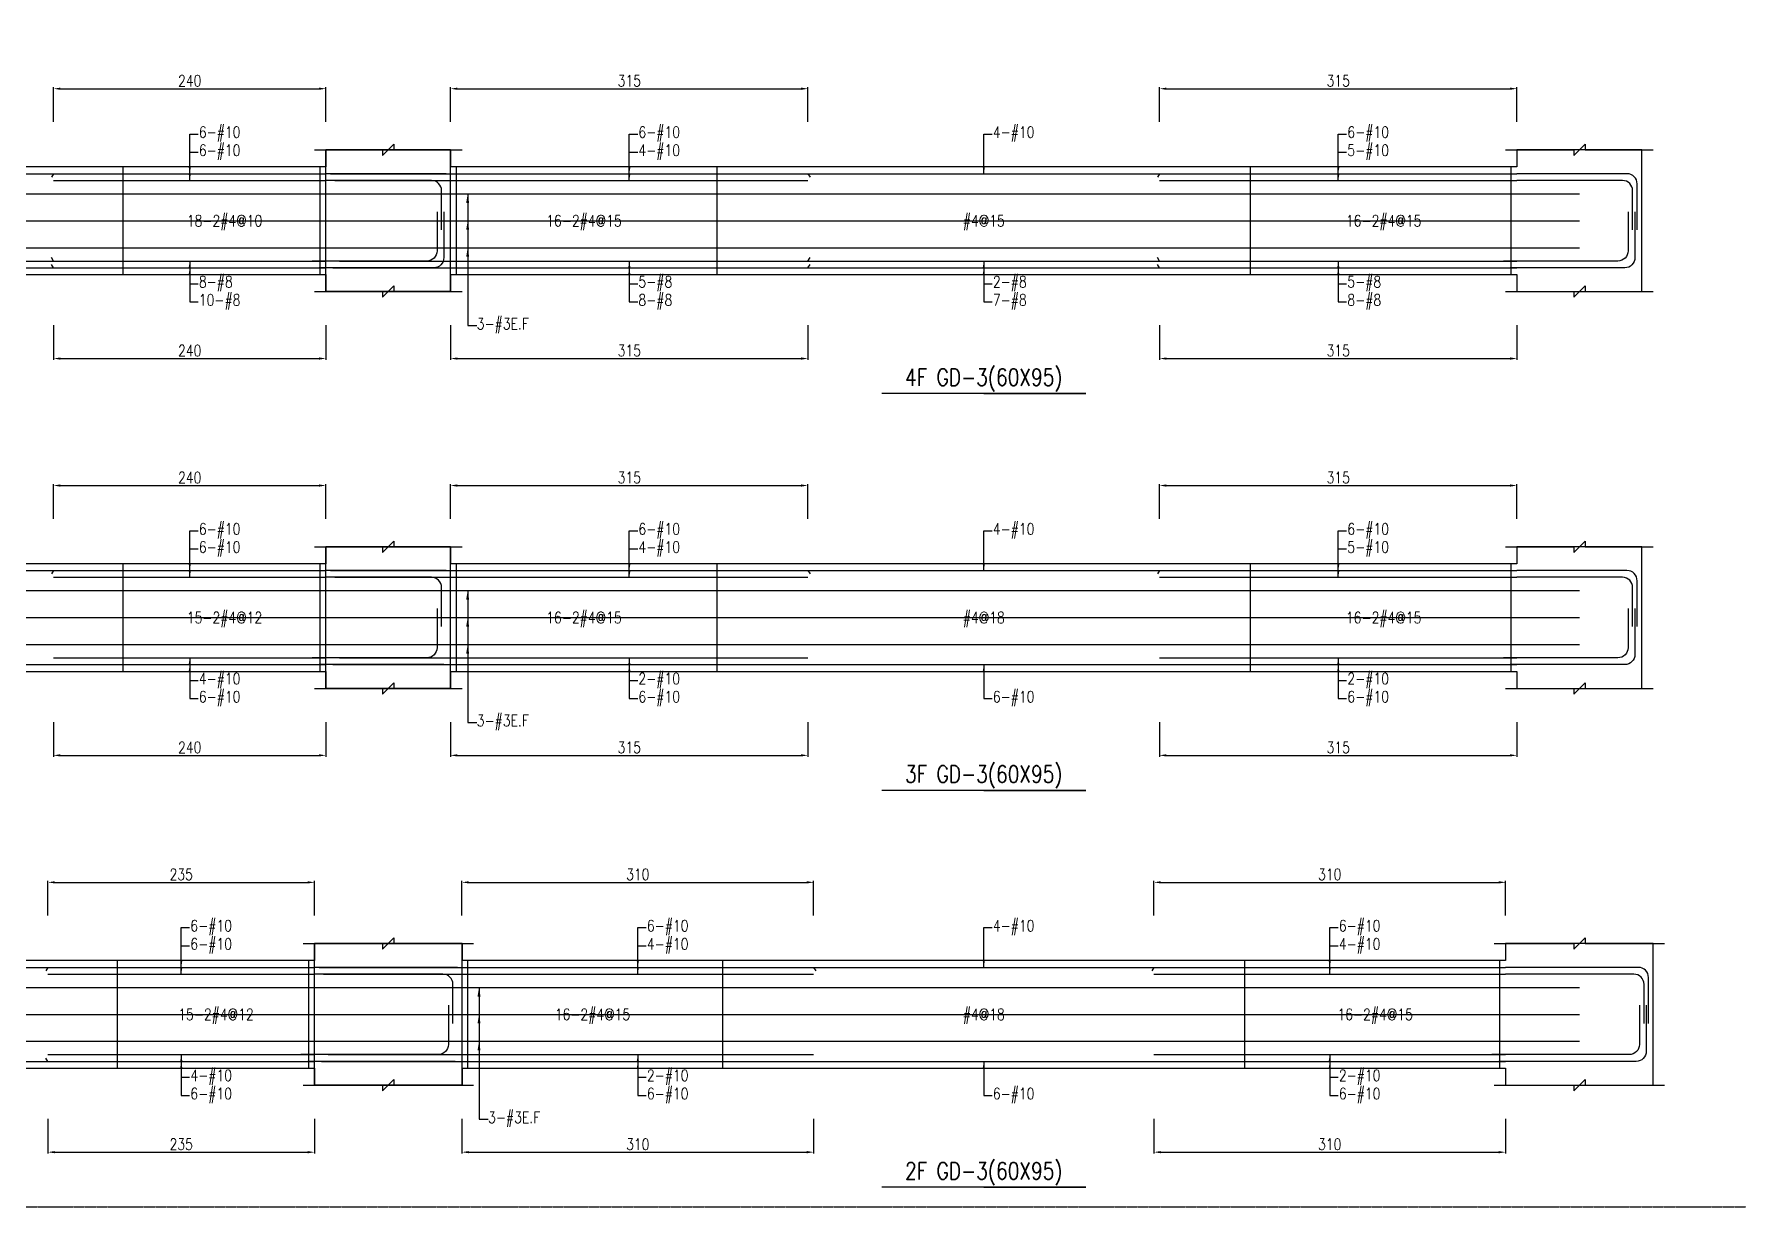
# Model space of a CAD drawing. Header units: millimetres. Extents: x 0 to 84580, y -12276 to 4373.
# Drawn here: x 43953 to 45455, y -6138 to -5104 of the extents above; entities that cross this region are included whole.
import ezdxf
from ezdxf.enums import TextEntityAlignment as Align

# ---------------------------------------------------------------- set-up
doc = ezdxf.new("R2010")
doc.units = ezdxf.units.MM
doc.header["$MEASUREMENT"] = 0
doc.linetypes.add('CENTER', pattern=[2, 1.25, -0.25, 0.25, -0.25])
for name, color, linetype in [('S-DIM', 2, 'Continuous'), ('S-GRID', 1, 'CENTER'), ('S-LEADER', 2, 'Continuous'), ('S-RC', 130, 'Continuous'), ('S-REINF', 6, 'Continuous'), ('S-TEXT', 2, 'Continuous')]:
    doc.layers.add(name, color=color, linetype=linetype)
doc.styles.add('CS4', font='romans.shx', dxfattribs={"width": 0.8, "bigfont": 'lsp.shx'})
doc.styles.get("Standard").update_dxf_attribs({"font": 'arial.ttf'})
doc.dimstyles.new('ISO-25', dxfattribs={"dimtxt": 2.5, "dimasz": 2.5, "dimexe": 1.25, "dimexo": 0.625, "dimtad": 1, "dimtxsty": 'Standard', "dimcen": 2.5, "dimadec": 0, "dimazin": 0, "dimtfac": 1, "dimtmove": 0, "dimatfit": 3, "dimfxl": 0, "dimarcsym": 0})

# ---------------------------------------------------------------- blocks, each defined once
blk = doc.blocks.new('*D1565')
at = {"layer": 'DEFPOINTS', "color": 0, "transparency": 16777216}
for p in [(44200.1, -5851.7), (43965.1, -5881.7), (44200.1, -5881.7)]:
    blk.add_point(p, dxfattribs=at)
at = {"layer": 'S-DIM', "color": 0, "lineweight": -2, "transparency": 16777216}
for p, q in [((43965.1, -5881), (43965.1, -5850.4)), ((43971.1, -5851.7), (44194.1, -5851.7)), ((44200.1, -5881), (44200.1, -5850.4))]:
    blk.add_line(p, q, dxfattribs=at)
at = {"layer": 'S-DIM', "color": 0, "transparency": 16777216}
for points in [[(43971.1, -5850.7), (43971.1, -5852.7), (43965.1, -5851.7)], [(44194.1, -5850.7), (44194.1, -5852.7), (44200.1, -5851.7)]]:
    blk.add_solid(points, dxfattribs=at)
at = {"layer": 'S-DIM', "color": 0, "transparency": 16777216, "insert": (44082.6, -5844.7), "char_height": 10, "attachment_point": 5, "style": 'CS4'}
blk.add_mtext('235', dxfattribs=at)
blk = doc.blocks.new('*D1582')
at = {"layer": 'DEFPOINTS', "color": 0, "transparency": 16777216}
for p in [(43965.1, -6059.7), (44200.1, -6059.7), (44200.1, -6089.7)]:
    blk.add_point(p, dxfattribs=at)
at = {"layer": 'S-DIM', "color": 0, "lineweight": -2, "transparency": 16777216}
for p, q in [((43965.1, -6060.3), (43965.1, -6090.9)), ((44200.1, -6060.3), (44200.1, -6090.9)), ((43971.1, -6089.7), (44194.1, -6089.7))]:
    blk.add_line(p, q, dxfattribs=at)
at = {"layer": 'S-DIM', "color": 0, "transparency": 16777216}
for points in [[(43971.1, -6088.7), (43971.1, -6090.7), (43965.1, -6089.7)], [(44194.1, -6088.7), (44194.1, -6090.7), (44200.1, -6089.7)]]:
    blk.add_solid(points, dxfattribs=at)
at = {"layer": 'S-DIM', "color": 0, "transparency": 16777216, "insert": (44082.6, -6082.7), "char_height": 10, "attachment_point": 5, "style": 'CS4'}
blk.add_mtext('235', dxfattribs=at)
blk = doc.blocks.new('*D1584')
at = {"layer": 'DEFPOINTS', "color": 0, "transparency": 16777216}
for p in [(44210.1, -5501.7), (43970.1, -5531.7), (44210.1, -5531.7)]:
    blk.add_point(p, dxfattribs=at)
at = {"layer": 'S-DIM', "color": 0, "lineweight": -2, "transparency": 16777216}
for p, q in [((43970.1, -5531), (43970.1, -5500.4)), ((43976.1, -5501.7), (44204.1, -5501.7)), ((44210.1, -5531), (44210.1, -5500.4))]:
    blk.add_line(p, q, dxfattribs=at)
at = {"layer": 'S-DIM', "color": 0, "transparency": 16777216}
for points in [[(43976.1, -5500.7), (43976.1, -5502.7), (43970.1, -5501.7)], [(44204.1, -5500.7), (44204.1, -5502.7), (44210.1, -5501.7)]]:
    blk.add_solid(points, dxfattribs=at)
at = {"layer": 'S-DIM', "color": 0, "transparency": 16777216, "insert": (44090.1, -5494.7), "char_height": 10, "attachment_point": 5, "style": 'CS4'}
blk.add_mtext('240', dxfattribs=at)
blk = doc.blocks.new('*D1586')
at = {"layer": 'DEFPOINTS', "color": 0, "transparency": 16777216}
for p in [(43970.1, -5709.7), (44210.1, -5709.7), (44210.1, -5739.7)]:
    blk.add_point(p, dxfattribs=at)
at = {"layer": 'S-DIM', "color": 0, "lineweight": -2, "transparency": 16777216}
for p, q in [((43970.1, -5710.3), (43970.1, -5740.9)), ((44210.1, -5710.3), (44210.1, -5740.9)), ((43976.1, -5739.7), (44204.1, -5739.7))]:
    blk.add_line(p, q, dxfattribs=at)
at = {"layer": 'S-DIM', "color": 0, "transparency": 16777216}
for points in [[(43976.1, -5738.7), (43976.1, -5740.7), (43970.1, -5739.7)], [(44204.1, -5738.7), (44204.1, -5740.7), (44210.1, -5739.7)]]:
    blk.add_solid(points, dxfattribs=at)
at = {"layer": 'S-DIM', "color": 0, "transparency": 16777216, "insert": (44090.1, -5732.7), "char_height": 10, "attachment_point": 5, "style": 'CS4'}
blk.add_mtext('240', dxfattribs=at)
blk = doc.blocks.new('*D1574')
at = {"layer": 'DEFPOINTS', "color": 0, "transparency": 16777216}
for p in [(44210.1, -5151.7), (43970.1, -5181.7), (44210.1, -5181.7)]:
    blk.add_point(p, dxfattribs=at)
at = {"layer": 'S-DIM', "color": 0, "lineweight": -2, "transparency": 16777216}
for p, q in [((43970.1, -5181), (43970.1, -5150.4)), ((43976.1, -5151.7), (44204.1, -5151.7)), ((44210.1, -5181), (44210.1, -5150.4))]:
    blk.add_line(p, q, dxfattribs=at)
at = {"layer": 'S-DIM', "color": 0, "transparency": 16777216}
for points in [[(43976.1, -5150.7), (43976.1, -5152.7), (43970.1, -5151.7)], [(44204.1, -5150.7), (44204.1, -5152.7), (44210.1, -5151.7)]]:
    blk.add_solid(points, dxfattribs=at)
at = {"layer": 'S-DIM', "color": 0, "transparency": 16777216, "insert": (44090.1, -5144.7), "char_height": 10, "attachment_point": 5, "style": 'CS4'}
blk.add_mtext('240', dxfattribs=at)
blk = doc.blocks.new('*D1576')
at = {"layer": 'DEFPOINTS', "color": 0, "transparency": 16777216}
for p in [(43970.1, -5359.7), (44210.1, -5359.7), (44210.1, -5389.7)]:
    blk.add_point(p, dxfattribs=at)
at = {"layer": 'S-DIM', "color": 0, "lineweight": -2, "transparency": 16777216}
for p, q in [((43970.1, -5360.3), (43970.1, -5390.9)), ((44210.1, -5360.3), (44210.1, -5390.9)), ((43976.1, -5389.7), (44204.1, -5389.7))]:
    blk.add_line(p, q, dxfattribs=at)
at = {"layer": 'S-DIM', "color": 0, "transparency": 16777216}
for points in [[(43976.1, -5388.7), (43976.1, -5390.7), (43970.1, -5389.7)], [(44204.1, -5388.7), (44204.1, -5390.7), (44210.1, -5389.7)]]:
    blk.add_solid(points, dxfattribs=at)
at = {"layer": 'S-DIM', "color": 0, "transparency": 16777216, "insert": (44090.1, -5382.7), "char_height": 10, "attachment_point": 5, "style": 'CS4'}
blk.add_mtext('240', dxfattribs=at)
blk = doc.blocks.new('*D1602')
at = {"layer": 'DEFPOINTS', "color": 0, "transparency": 16777216}
for p in [(44640.1, -5851.7), (44330.1, -5881.7), (44640.1, -5881.7)]:
    blk.add_point(p, dxfattribs=at)
at = {"layer": 'S-DIM', "color": 0, "lineweight": -2, "transparency": 16777216}
for p, q in [((44330.1, -5881), (44330.1, -5850.4)), ((44336.1, -5851.7), (44634.1, -5851.7)), ((44640.1, -5881), (44640.1, -5850.4))]:
    blk.add_line(p, q, dxfattribs=at)
at = {"layer": 'S-DIM', "color": 0, "transparency": 16777216}
for points in [[(44336.1, -5850.7), (44336.1, -5852.7), (44330.1, -5851.7)], [(44634.1, -5850.7), (44634.1, -5852.7), (44640.1, -5851.7)]]:
    blk.add_solid(points, dxfattribs=at)
at = {"layer": 'S-DIM', "color": 0, "transparency": 16777216, "insert": (44485.1, -5844.7), "char_height": 10, "attachment_point": 5, "style": 'CS4'}
blk.add_mtext('310', dxfattribs=at)
blk = doc.blocks.new('*D1603')
at = {"layer": 'DEFPOINTS', "color": 0, "transparency": 16777216}
for p in [(45250.1, -5851.7), (44940.1, -5881.7), (45250.1, -5881.7)]:
    blk.add_point(p, dxfattribs=at)
at = {"layer": 'S-DIM', "color": 0, "lineweight": -2, "transparency": 16777216}
for p, q in [((44940.1, -5881), (44940.1, -5850.4)), ((44946.1, -5851.7), (45244.1, -5851.7)), ((45250.1, -5881), (45250.1, -5850.4))]:
    blk.add_line(p, q, dxfattribs=at)
at = {"layer": 'S-DIM', "color": 0, "transparency": 16777216}
for points in [[(44946.1, -5850.7), (44946.1, -5852.7), (44940.1, -5851.7)], [(45244.1, -5850.7), (45244.1, -5852.7), (45250.1, -5851.7)]]:
    blk.add_solid(points, dxfattribs=at)
at = {"layer": 'S-DIM', "color": 0, "transparency": 16777216, "insert": (45095.1, -5844.7), "char_height": 10, "attachment_point": 5, "style": 'CS4'}
blk.add_mtext('310', dxfattribs=at)
blk = doc.blocks.new('*D1604')
at = {"layer": 'DEFPOINTS', "color": 0, "transparency": 16777216}
for p in [(44330.1, -6059.7), (44640.1, -6059.7), (44640.1, -6089.7)]:
    blk.add_point(p, dxfattribs=at)
at = {"layer": 'S-DIM', "color": 0, "lineweight": -2, "transparency": 16777216}
for p, q in [((44330.1, -6060.3), (44330.1, -6090.9)), ((44640.1, -6060.3), (44640.1, -6090.9)), ((44336.1, -6089.7), (44634.1, -6089.7))]:
    blk.add_line(p, q, dxfattribs=at)
at = {"layer": 'S-DIM', "color": 0, "transparency": 16777216}
for points in [[(44336.1, -6088.7), (44336.1, -6090.7), (44330.1, -6089.7)], [(44634.1, -6088.7), (44634.1, -6090.7), (44640.1, -6089.7)]]:
    blk.add_solid(points, dxfattribs=at)
at = {"layer": 'S-DIM', "color": 0, "transparency": 16777216, "insert": (44485.1, -6082.7), "char_height": 10, "attachment_point": 5, "style": 'CS4'}
blk.add_mtext('310', dxfattribs=at)
blk = doc.blocks.new('*D1605')
at = {"layer": 'DEFPOINTS', "color": 0, "transparency": 16777216}
for p in [(44940.1, -6059.7), (45250.1, -6059.7), (45250.1, -6089.7)]:
    blk.add_point(p, dxfattribs=at)
at = {"layer": 'S-DIM', "color": 0, "lineweight": -2, "transparency": 16777216}
for p, q in [((44940.1, -6060.3), (44940.1, -6090.9)), ((45250.1, -6060.3), (45250.1, -6090.9)), ((44946.1, -6089.7), (45244.1, -6089.7))]:
    blk.add_line(p, q, dxfattribs=at)
at = {"layer": 'S-DIM', "color": 0, "transparency": 16777216}
for points in [[(44946.1, -6088.7), (44946.1, -6090.7), (44940.1, -6089.7)], [(45244.1, -6088.7), (45244.1, -6090.7), (45250.1, -6089.7)]]:
    blk.add_solid(points, dxfattribs=at)
at = {"layer": 'S-DIM', "color": 0, "transparency": 16777216, "insert": (45095.1, -6082.7), "char_height": 10, "attachment_point": 5, "style": 'CS4'}
blk.add_mtext('310', dxfattribs=at)
blk = doc.blocks.new('*D1606')
at = {"layer": 'DEFPOINTS', "color": 0, "transparency": 16777216}
for p in [(44635.1, -5501.7), (44320.1, -5531.7), (44635.1, -5531.7)]:
    blk.add_point(p, dxfattribs=at)
at = {"layer": 'S-DIM', "color": 0, "lineweight": -2, "transparency": 16777216}
for p, q in [((44320.1, -5531), (44320.1, -5500.4)), ((44326.1, -5501.7), (44629.1, -5501.7)), ((44635.1, -5531), (44635.1, -5500.4))]:
    blk.add_line(p, q, dxfattribs=at)
at = {"layer": 'S-DIM', "color": 0, "transparency": 16777216}
for points in [[(44326.1, -5500.7), (44326.1, -5502.7), (44320.1, -5501.7)], [(44629.1, -5500.7), (44629.1, -5502.7), (44635.1, -5501.7)]]:
    blk.add_solid(points, dxfattribs=at)
at = {"layer": 'S-DIM', "color": 0, "transparency": 16777216, "insert": (44477.6, -5494.7), "char_height": 10, "attachment_point": 5, "style": 'CS4'}
blk.add_mtext('315', dxfattribs=at)
blk = doc.blocks.new('*D1587')
at = {"layer": 'DEFPOINTS', "color": 0, "transparency": 16777216}
for p in [(45260.1, -5501.7), (44945.1, -5531.7), (45260.1, -5531.7)]:
    blk.add_point(p, dxfattribs=at)
at = {"layer": 'S-DIM', "color": 0, "lineweight": -2, "transparency": 16777216}
for p, q in [((44945.1, -5531), (44945.1, -5500.4)), ((44951.1, -5501.7), (45254.1, -5501.7)), ((45260.1, -5531), (45260.1, -5500.4))]:
    blk.add_line(p, q, dxfattribs=at)
at = {"layer": 'S-DIM', "color": 0, "transparency": 16777216}
for points in [[(44951.1, -5500.7), (44951.1, -5502.7), (44945.1, -5501.7)], [(45254.1, -5500.7), (45254.1, -5502.7), (45260.1, -5501.7)]]:
    blk.add_solid(points, dxfattribs=at)
at = {"layer": 'S-DIM', "color": 0, "transparency": 16777216, "insert": (45102.6, -5494.7), "char_height": 10, "attachment_point": 5, "style": 'CS4'}
blk.add_mtext('315', dxfattribs=at)
blk = doc.blocks.new('*D1588')
at = {"layer": 'DEFPOINTS', "color": 0, "transparency": 16777216}
for p in [(44320.1, -5709.7), (44635.1, -5709.7), (44635.1, -5739.7)]:
    blk.add_point(p, dxfattribs=at)
at = {"layer": 'S-DIM', "color": 0, "lineweight": -2, "transparency": 16777216}
for p, q in [((44320.1, -5710.3), (44320.1, -5740.9)), ((44635.1, -5710.3), (44635.1, -5740.9)), ((44326.1, -5739.7), (44629.1, -5739.7))]:
    blk.add_line(p, q, dxfattribs=at)
at = {"layer": 'S-DIM', "color": 0, "transparency": 16777216}
for points in [[(44326.1, -5738.7), (44326.1, -5740.7), (44320.1, -5739.7)], [(44629.1, -5738.7), (44629.1, -5740.7), (44635.1, -5739.7)]]:
    blk.add_solid(points, dxfattribs=at)
at = {"layer": 'S-DIM', "color": 0, "transparency": 16777216, "insert": (44477.6, -5732.7), "char_height": 10, "attachment_point": 5, "style": 'CS4'}
blk.add_mtext('315', dxfattribs=at)
blk = doc.blocks.new('*D1589')
at = {"layer": 'DEFPOINTS', "color": 0, "transparency": 16777216}
for p in [(44945.1, -5709.7), (45260.1, -5709.7), (45260.1, -5739.7)]:
    blk.add_point(p, dxfattribs=at)
at = {"layer": 'S-DIM', "color": 0, "lineweight": -2, "transparency": 16777216}
for p, q in [((44945.1, -5710.3), (44945.1, -5740.9)), ((45260.1, -5710.3), (45260.1, -5740.9)), ((44951.1, -5739.7), (45254.1, -5739.7))]:
    blk.add_line(p, q, dxfattribs=at)
at = {"layer": 'S-DIM', "color": 0, "transparency": 16777216}
for points in [[(44951.1, -5738.7), (44951.1, -5740.7), (44945.1, -5739.7)], [(45254.1, -5738.7), (45254.1, -5740.7), (45260.1, -5739.7)]]:
    blk.add_solid(points, dxfattribs=at)
at = {"layer": 'S-DIM', "color": 0, "transparency": 16777216, "insert": (45102.6, -5732.7), "char_height": 10, "attachment_point": 5, "style": 'CS4'}
blk.add_mtext('315', dxfattribs=at)
blk = doc.blocks.new('*D1590')
at = {"layer": 'DEFPOINTS', "color": 0, "transparency": 16777216}
for p in [(44635.1, -5151.7), (44320.1, -5181.7), (44635.1, -5181.7)]:
    blk.add_point(p, dxfattribs=at)
at = {"layer": 'S-DIM', "color": 0, "lineweight": -2, "transparency": 16777216}
for p, q in [((44320.1, -5181), (44320.1, -5150.4)), ((44326.1, -5151.7), (44629.1, -5151.7)), ((44635.1, -5181), (44635.1, -5150.4))]:
    blk.add_line(p, q, dxfattribs=at)
at = {"layer": 'S-DIM', "color": 0, "transparency": 16777216}
for points in [[(44326.1, -5150.7), (44326.1, -5152.7), (44320.1, -5151.7)], [(44629.1, -5150.7), (44629.1, -5152.7), (44635.1, -5151.7)]]:
    blk.add_solid(points, dxfattribs=at)
at = {"layer": 'S-DIM', "color": 0, "transparency": 16777216, "insert": (44477.6, -5144.7), "char_height": 10, "attachment_point": 5, "style": 'CS4'}
blk.add_mtext('315', dxfattribs=at)
blk = doc.blocks.new('*D1591')
at = {"layer": 'DEFPOINTS', "color": 0, "transparency": 16777216}
for p in [(45260.1, -5151.7), (44945.1, -5181.7), (45260.1, -5181.7)]:
    blk.add_point(p, dxfattribs=at)
at = {"layer": 'S-DIM', "color": 0, "lineweight": -2, "transparency": 16777216}
for p, q in [((44945.1, -5181), (44945.1, -5150.4)), ((44951.1, -5151.7), (45254.1, -5151.7)), ((45260.1, -5181), (45260.1, -5150.4))]:
    blk.add_line(p, q, dxfattribs=at)
at = {"layer": 'S-DIM', "color": 0, "transparency": 16777216}
for points in [[(44951.1, -5150.7), (44951.1, -5152.7), (44945.1, -5151.7)], [(45254.1, -5150.7), (45254.1, -5152.7), (45260.1, -5151.7)]]:
    blk.add_solid(points, dxfattribs=at)
at = {"layer": 'S-DIM', "color": 0, "transparency": 16777216, "insert": (45102.6, -5144.7), "char_height": 10, "attachment_point": 5, "style": 'CS4'}
blk.add_mtext('315', dxfattribs=at)
blk = doc.blocks.new('*D1592')
at = {"layer": 'DEFPOINTS', "color": 0, "transparency": 16777216}
for p in [(44320.1, -5359.7), (44635.1, -5359.7), (44635.1, -5389.7)]:
    blk.add_point(p, dxfattribs=at)
at = {"layer": 'S-DIM', "color": 0, "lineweight": -2, "transparency": 16777216}
for p, q in [((44320.1, -5360.3), (44320.1, -5390.9)), ((44635.1, -5360.3), (44635.1, -5390.9)), ((44326.1, -5389.7), (44629.1, -5389.7))]:
    blk.add_line(p, q, dxfattribs=at)
at = {"layer": 'S-DIM', "color": 0, "transparency": 16777216}
for points in [[(44326.1, -5388.7), (44326.1, -5390.7), (44320.1, -5389.7)], [(44629.1, -5388.7), (44629.1, -5390.7), (44635.1, -5389.7)]]:
    blk.add_solid(points, dxfattribs=at)
at = {"layer": 'S-DIM', "color": 0, "transparency": 16777216, "insert": (44477.6, -5382.7), "char_height": 10, "attachment_point": 5, "style": 'CS4'}
blk.add_mtext('315', dxfattribs=at)
blk = doc.blocks.new('*D1593')
at = {"layer": 'DEFPOINTS', "color": 0, "transparency": 16777216}
for p in [(44945.1, -5359.7), (45260.1, -5359.7), (45260.1, -5389.7)]:
    blk.add_point(p, dxfattribs=at)
at = {"layer": 'S-DIM', "color": 0, "lineweight": -2, "transparency": 16777216}
for p, q in [((44945.1, -5360.3), (44945.1, -5390.9)), ((45260.1, -5360.3), (45260.1, -5390.9)), ((44951.1, -5389.7), (45254.1, -5389.7))]:
    blk.add_line(p, q, dxfattribs=at)
at = {"layer": 'S-DIM', "color": 0, "transparency": 16777216}
for points in [[(44951.1, -5388.7), (44951.1, -5390.7), (44945.1, -5389.7)], [(45254.1, -5388.7), (45254.1, -5390.7), (45260.1, -5389.7)]]:
    blk.add_solid(points, dxfattribs=at)
at = {"layer": 'S-DIM', "color": 0, "transparency": 16777216, "insert": (45102.6, -5382.7), "char_height": 10, "attachment_point": 5, "style": 'CS4'}
blk.add_mtext('315', dxfattribs=at)

msp = doc.modelspace()

# ---------------------------------------------------------------- linework, layer by layer
at = {"layer": 'S-GRID'}
msp.add_lwpolyline([(42290, -6138), (45519, -6138), (45519, -4069), (42290, -4069), (42290, -6138)], dxfattribs=at)
at = {"layer": 'S-RC'}
for points in [[(44200.134, -5205.671), (44260.134, -5205.683), (44260.133, -5210.683), (44270.135, -5200.685), (44270.134, -5205.685), (44330.134, -5205.697)], [(44200.134, -5205.671), (44260.134, -5205.683), (44260.133, -5210.683), (44270.135, -5200.685), (44270.134, -5205.685), (44330.134, -5205.697)], [(44210.134, -5315.671), (44210.134, -5330.671), (44320.134, -5330.671), (44320.134, -5205.671), (44210.134, -5205.671), (44210.134, -5220.671)], [(44320.134, -5315.671), (44320.134, -5330.671), (44210.134, -5330.671), (44210.134, -5205.671), (44320.134, -5205.671), (44320.134, -5220.671)], [(45250.134, -5205.671), (45310.134, -5205.683), (45310.133, -5210.683), (45320.135, -5200.685), (45320.134, -5205.685), (45380.134, -5205.697)], [(45260.134, -5315.671), (45260.134, -5330.671), (45370.134, -5330.671), (45370.134, -5205.671), (45260.134, -5205.671), (45260.134, -5220.671)], [(44210.134, -5220.671), (43495.134, -5220.671)], [(45260.134, -5220.671), (44320.134, -5220.671)], [(43495.134, -5315.671), (44210.134, -5315.671)], [(44320.134, -5315.671), (45260.134, -5315.671)], [(44200.134, -5330.671), (44260.134, -5330.683), (44260.133, -5335.683), (44270.135, -5325.685), (44270.134, -5330.685), (44330.134, -5330.697)], [(44200.134, -5330.671), (44260.134, -5330.683), (44260.133, -5335.683), (44270.135, -5325.685), (44270.134, -5330.685), (44330.134, -5330.697)], [(45250.134, -5330.671), (45310.134, -5330.683), (45310.133, -5335.683), (45320.135, -5325.685), (45320.134, -5330.685), (45380.134, -5330.697)], [(44790.134, -5420.671), (44880.134, -5420.671), (44700.134, -5420.671)], [(44200.134, -5555.671), (44260.134, -5555.683), (44260.133, -5560.683), (44270.135, -5550.685), (44270.134, -5555.685), (44330.134, -5555.697)], [(44200.134, -5555.671), (44260.134, -5555.683), (44260.133, -5560.683), (44270.135, -5550.685), (44270.134, -5555.685), (44330.134, -5555.697)], [(44210.134, -5665.671), (44210.134, -5680.671), (44320.134, -5680.671), (44320.134, -5555.671), (44210.134, -5555.671), (44210.134, -5570.671)], [(44320.134, -5665.671), (44320.134, -5680.671), (44210.134, -5680.671), (44210.134, -5555.671), (44320.134, -5555.671), (44320.134, -5570.671)], [(45250.134, -5555.671), (45310.134, -5555.683), (45310.133, -5560.683), (45320.135, -5550.685), (45320.134, -5555.685), (45380.134, -5555.697)], [(45260.134, -5665.671), (45260.134, -5680.671), (45370.134, -5680.671), (45370.134, -5555.671), (45260.134, -5555.671), (45260.134, -5570.671)], [(44210.134, -5570.671), (43495.134, -5570.671)], [(45260.134, -5570.671), (44320.134, -5570.671)], [(43495.134, -5665.671), (44210.134, -5665.671)], [(44200.134, -5680.671), (44260.134, -5680.683), (44260.133, -5685.683), (44270.135, -5675.685), (44270.134, -5680.685), (44330.134, -5680.697)], [(44200.134, -5680.671), (44260.134, -5680.683), (44260.133, -5685.683), (44270.135, -5675.685), (44270.134, -5680.685), (44330.134, -5680.697)], [(44320.134, -5665.671), (45260.134, -5665.671)], [(45250.134, -5680.671), (45310.134, -5680.683), (45310.133, -5685.683), (45320.135, -5675.685), (45320.134, -5680.685), (45380.134, -5680.697)], [(44790.134, -5770.671), (44880.134, -5770.671), (44700.134, -5770.671)], [(44190.134, -5905.671), (44260.134, -5905.685), (44260.133, -5910.685), (44270.135, -5900.687), (44270.134, -5905.687), (44340.134, -5905.701)], [(44190.134, -5905.671), (44260.134, -5905.685), (44260.133, -5910.685), (44270.135, -5900.687), (44270.134, -5905.687), (44340.134, -5905.701)], [(45240.134, -5905.671), (45310.134, -5905.685), (45310.133, -5910.685), (45320.135, -5900.687), (45320.134, -5905.687), (45390.134, -5905.701)], [(44200.134, -6015.671), (44200.134, -6030.671), (44330.134, -6030.671), (44330.134, -5905.671), (44200.134, -5905.671), (44200.134, -5920.671)], [(44330.134, -6015.671), (44330.134, -6030.671), (44200.134, -6030.671), (44200.134, -5905.671), (44330.134, -5905.671), (44330.134, -5920.671)], [(45250.134, -6015.671), (45250.134, -6030.671), (45380.134, -6030.671), (45380.134, -5905.671), (45250.134, -5905.671), (45250.134, -5920.671)], [(44200.134, -5920.671), (43505.134, -5920.671)], [(45250.134, -5920.671), (44330.134, -5920.671)], [(43505.134, -6015.671), (44200.134, -6015.671)], [(44330.134, -6015.671), (45250.134, -6015.671)], [(44190.134, -6030.671), (44260.134, -6030.685), (44260.133, -6035.685), (44270.135, -6025.687), (44270.134, -6030.687), (44340.134, -6030.701)], [(44190.134, -6030.671), (44260.134, -6030.685), (44260.133, -6035.685), (44270.135, -6025.687), (44270.134, -6030.687), (44340.134, -6030.701)], [(45240.134, -6030.671), (45310.134, -6030.685), (45310.133, -6035.685), (45320.135, -6025.687), (45320.134, -6030.687), (45390.134, -6030.701)], [(44790.134, -6120.671), (44880.134, -6120.671), (44700.134, -6120.671)]]:
    msp.add_lwpolyline(points, dxfattribs=at)
at = {"layer": 'S-REINF'}
for points in [[(43735.134, -5226.671), (43970.134, -5226.671)], [(43970.134, -5226.671), (43968.134, -5229.671)], [(43970.134, -5226.671), (44210.134, -5226.671)], [(44316.134, -5226.671), (44210.134, -5226.671)], [(44214.134, -5226.671), (44320.134, -5226.671)], [(44320.134, -5226.671), (44635.134, -5226.671)], [(44635.134, -5226.671), (44637.134, -5229.671)], [(44635.134, -5226.671), (44945.134, -5226.671)], [(44945.134, -5226.671), (44943.134, -5229.671)], [(44945.134, -5226.671), (45260.134, -5226.671)], [(43970.134, -5232.671), (44210.134, -5232.671)], [(44218.134, -5232.671), (44320.134, -5232.671)], [(44320.134, -5232.671), (44635.134, -5232.671)], [(44945.134, -5232.671), (45260.134, -5232.671)], [(43970.134, -5303.671), (43968.134, -5300.671)], [(44635.134, -5303.671), (44637.134, -5300.671)], [(44945.134, -5303.671), (44943.134, -5300.671)], [(43735.134, -5303.671), (43970.134, -5303.671)], [(43735.134, -5309.671), (43970.134, -5309.671)], [(43970.134, -5309.671), (43968.134, -5306.671)], [(43970.134, -5303.671), (44210.134, -5303.671)], [(43970.134, -5309.671), (44210.134, -5309.671)], [(44216.134, -5309.671), (44320.134, -5309.671)], [(44222.134, -5303.671), (44320.134, -5303.671)], [(44320.134, -5303.671), (44635.134, -5303.671)], [(44320.134, -5309.671), (44635.134, -5309.671)], [(44635.134, -5303.671), (44945.134, -5303.671)], [(44635.134, -5309.671), (44637.134, -5306.671)], [(44635.134, -5309.671), (44945.134, -5309.671)], [(44945.134, -5309.671), (44943.134, -5306.671)], [(44945.134, -5303.671), (45260.134, -5303.671)], [(44945.134, -5309.671), (45260.134, -5309.671)], [(43735.134, -5576.671), (43970.134, -5576.671)], [(43970.134, -5576.671), (43968.134, -5579.671)], [(43970.134, -5576.671), (44210.134, -5576.671)], [(43970.134, -5582.671), (44210.134, -5582.671)], [(44316.134, -5576.671), (44210.134, -5576.671)], [(44214.134, -5576.671), (44320.134, -5576.671)], [(44218.134, -5582.671), (44320.134, -5582.671)], [(44320.134, -5576.671), (44635.134, -5576.671)], [(44320.134, -5582.671), (44635.134, -5582.671)], [(44635.134, -5576.671), (44637.134, -5579.671)], [(44635.134, -5576.671), (44945.134, -5576.671)], [(44945.134, -5576.671), (44943.134, -5579.671)], [(44945.134, -5576.671), (45260.134, -5576.671)], [(44945.134, -5582.671), (45260.134, -5582.671)], [(43735.134, -5659.671), (43970.134, -5659.671)], [(43970.134, -5653.671), (44210.134, -5653.671)], [(43970.134, -5659.671), (44210.134, -5659.671)], [(44314.134, -5659.671), (44204.134, -5659.671)], [(44216.134, -5659.671), (44320.134, -5659.671)], [(44222.134, -5653.671), (44320.134, -5653.671)], [(44320.134, -5653.671), (44635.134, -5653.671)], [(44320.134, -5659.671), (44635.134, -5659.671)], [(44635.134, -5659.671), (44945.134, -5659.671)], [(44945.134, -5653.671), (45260.134, -5653.671)], [(44945.134, -5659.671), (45260.134, -5659.671)], [(43740.134, -5926.671), (43965.134, -5926.671)], [(43965.134, -5926.671), (43963.134, -5929.671)], [(43965.134, -5926.671), (44200.134, -5926.671)], [(43965.134, -5932.671), (44200.134, -5932.671)], [(44326.134, -5926.671), (44200.134, -5926.671)], [(44204.134, -5926.671), (44330.134, -5926.671)], [(44208.134, -5932.671), (44330.134, -5932.671)], [(44330.134, -5926.671), (44640.134, -5926.671)], [(44330.134, -5932.671), (44640.134, -5932.671)], [(44640.134, -5926.671), (44642.134, -5929.671)], [(44640.134, -5926.671), (44940.134, -5926.671)], [(44940.134, -5926.671), (44938.134, -5929.671)], [(44940.134, -5926.671), (45250.134, -5926.671)], [(44940.134, -5932.671), (45250.134, -5932.671)], [(43965.134, -6009.671), (43963.134, -6006.671)], [(43965.134, -6003.671), (44200.134, -6003.671)], [(44212.134, -6003.671), (44330.134, -6003.671)], [(44330.134, -6003.671), (44640.134, -6003.671)], [(44940.134, -6003.671), (45250.134, -6003.671)], [(43740.134, -6009.671), (43965.134, -6009.671)], [(43965.134, -6009.671), (44200.134, -6009.671)], [(44324.134, -6009.671), (44194.134, -6009.671)], [(44206.134, -6009.671), (44330.134, -6009.671)], [(44330.134, -6009.671), (44640.134, -6009.671)], [(44640.134, -6009.671), (44940.134, -6009.671)], [(44940.134, -6009.671), (45250.134, -6009.671)]]:
    msp.add_lwpolyline(points, dxfattribs=at)
at = {"layer": 'S-REINF', "color": 1}
for points in [[(44031.384, -5315.671), (44031.384, -5220.671)], [(44205.134, -5315.671), (44205.134, -5220.671)], [(44325.134, -5315.671), (44325.134, -5220.671)], [(44555.134, -5315.671), (44555.134, -5220.671)], [(45025.134, -5315.671), (45025.134, -5220.671)], [(45255.134, -5315.671), (45255.134, -5220.671)], [(43440.134, -5244.421), (44265.134, -5244.421)], [(44265.134, -5244.421), (45315.134, -5244.421)], [(43440.134, -5268.171), (44265.134, -5268.171)], [(44265.134, -5268.171), (45315.134, -5268.171)], [(43440.134, -5291.921), (44265.134, -5291.921)], [(44265.134, -5291.921), (45315.134, -5291.921)], [(44031.384, -5665.671), (44031.384, -5570.671)], [(44205.134, -5665.671), (44205.134, -5570.671)], [(44325.134, -5665.671), (44325.134, -5570.671)], [(44555.134, -5665.671), (44555.134, -5570.671)], [(45025.134, -5665.671), (45025.134, -5570.671)], [(45255.134, -5665.671), (45255.134, -5570.671)], [(43440.134, -5594.421), (44265.134, -5594.421)], [(44265.134, -5594.421), (45315.134, -5594.421)], [(43440.134, -5618.171), (44265.134, -5618.171)], [(44265.134, -5618.171), (45315.134, -5618.171)], [(43440.134, -5641.921), (44265.134, -5641.921)], [(44265.134, -5641.921), (45315.134, -5641.921)], [(44026.384, -6015.671), (44026.384, -5920.671)], [(44195.134, -6015.671), (44195.134, -5920.671)], [(44335.134, -6015.671), (44335.134, -5920.671)], [(44560.134, -6015.671), (44560.134, -5920.671)], [(45020.134, -6015.671), (45020.134, -5920.671)], [(45245.134, -6015.671), (45245.134, -5920.671)], [(43440.134, -5944.421), (44265.134, -5944.421)], [(44265.134, -5944.421), (45315.134, -5944.421)], [(43440.134, -5968.171), (44265.134, -5968.171)], [(44265.134, -5968.171), (45315.134, -5968.171)], [(43440.134, -5991.921), (44265.134, -5991.921)], [(44265.134, -5991.921), (45315.134, -5991.921)]]:
    msp.add_lwpolyline(points, dxfattribs=at)
at = {"layer": 'S-REINF'}
for points in [[(45366.134, -5276.171), (45366.134, -5235.671, 0.41421356), (45357.134, -5226.671), (45260.134, -5226.671)], [(44312.134, -5276.171), (44312.134, -5241.671, 0.41421356), (44303.134, -5232.671), (44210.134, -5232.671)], [(45362.134, -5276.171), (45362.134, -5241.671, 0.41421356), (45353.134, -5232.671), (45260.134, -5232.671)], [(44308.134, -5260.171), (44308.134, -5294.671, -0.41421356), (44299.134, -5303.671), (44198.134, -5303.671)], [(44314.134, -5260.171), (44314.134, -5300.671, -0.41421356), (44305.134, -5309.671), (44204.134, -5309.671)], [(45358.134, -5260.171), (45358.134, -5294.671, -0.41421356), (45349.134, -5303.671), (45248.134, -5303.671)], [(45364.134, -5260.171), (45364.134, -5300.671, -0.41421356), (45355.134, -5309.671), (45254.134, -5309.671)], [(44312.134, -5626.171), (44312.134, -5591.671, 0.41421356), (44303.134, -5582.671), (44210.134, -5582.671)], [(45366.134, -5626.171), (45366.134, -5585.671, 0.41421356), (45357.134, -5576.671), (45260.134, -5576.671)], [(45362.134, -5626.171), (45362.134, -5591.671, 0.41421356), (45353.134, -5582.671), (45260.134, -5582.671)], [(44308.134, -5610.171), (44308.134, -5644.671, -0.41421356), (44299.134, -5653.671), (44198.134, -5653.671)], [(45358.134, -5610.171), (45358.134, -5644.671, -0.41421356), (45349.134, -5653.671), (45248.134, -5653.671)], [(45364.134, -5610.171), (45364.134, -5650.671, -0.41421356), (45355.134, -5659.671), (45254.134, -5659.671)], [(44322.134, -5976.171), (44322.134, -5941.671, 0.41421356), (44313.134, -5932.671), (44200.134, -5932.671)], [(45376.134, -5976.171), (45376.134, -5935.671, 0.41421356), (45367.134, -5926.671), (45250.134, -5926.671)], [(45372.134, -5976.171), (45372.134, -5941.671, 0.41421356), (45363.134, -5932.671), (45250.134, -5932.671)], [(44318.134, -5960.171), (44318.134, -5994.671, -0.41421356), (44309.134, -6003.671), (44188.134, -6003.671)], [(45368.134, -5960.171), (45368.134, -5994.671, -0.41421356), (45359.134, -6003.671), (45238.134, -6003.671)], [(45374.134, -5960.171), (45374.134, -6000.671, -0.41421356), (45365.134, -6009.671), (45244.134, -6009.671)]]:
    msp.add_lwpolyline(points, format="xyb", dxfattribs=at)

# ---------------------------------------------------------------- texts
at = {"layer": 'S-LEADER', "char_height": 10, "attachment_point": 4, "style": 'CS4'}
for s, insert in [('6-#10', (44098.134, -5191.671)), ('6-#10', (44485.634, -5191.671)), ('4-#10', (44798.134, -5191.671)), ('6-#10', (45110.634, -5191.671)), ('6-#10', (44098.134, -5207.671)), ('4-#10', (44485.634, -5207.671)), ('5-#10', (45110.634, -5207.671)), ('8-#8', (44098.134, -5323.671)), ('5-#8', (44485.634, -5323.671)), ('2-#8', (44798.134, -5323.671)), ('5-#8', (45110.634, -5323.671)), ('10-#8', (44098.134, -5339.671)), ('8-#8', (44485.634, -5339.671)), ('7-#8', (44798.134, -5339.671)), ('8-#8', (45110.634, -5339.671)), ('6-#10', (44098.134, -5541.671)), ('6-#10', (44485.634, -5541.671)), ('4-#10', (44798.134, -5541.671)), ('6-#10', (45110.634, -5541.671)), ('6-#10', (44098.134, -5557.671)), ('4-#10', (44485.634, -5557.671)), ('5-#10', (45110.634, -5557.671)), ('4-#10', (44098.134, -5673.671)), ('2-#10', (44485.634, -5673.671)), ('2-#10', (45110.634, -5673.671)), ('6-#10', (44098.134, -5689.671)), ('6-#10', (44485.634, -5689.671)), ('6-#10', (44798.134, -5689.671)), ('6-#10', (45110.634, -5689.671)), ('6-#10', (44090.634, -5891.671)), ('6-#10', (44493.134, -5891.671)), ('4-#10', (44798.134, -5891.671)), ('6-#10', (45103.134, -5891.671)), ('6-#10', (44090.634, -5907.671)), ('4-#10', (44493.134, -5907.671)), ('4-#10', (45103.134, -5907.671)), ('4-#10', (44090.634, -6023.671)), ('2-#10', (44493.134, -6023.671)), ('2-#10', (45103.134, -6023.671)), ('6-#10', (44090.634, -6039.671)), ('6-#10', (44493.134, -6039.671)), ('6-#10', (44798.134, -6039.671)), ('6-#10', (45103.134, -6039.671))]:
    msp.add_mtext(s, dxfattribs=dict(at, insert=insert))
at = {"layer": 'S-LEADER', "color": 3, "char_height": 10, "attachment_point": 4, "style": 'CS4'}
for insert in [(44343.134, -5360.671), (44343.134, -5710.671), (44353.134, -6060.671)]:
    msp.add_mtext('3-#3E.F', dxfattribs=dict(at, insert=insert))
at = {"layer": 'S-RC', "style": 'CS4', "width": 0.8}
for s, p in [('4F GD-3(60X95)', (44790.134, -5413.671)), ('3F GD-3(60X95)', (44790.134, -5763.671)), ('2F GD-3(60X95)', (44790.134, -6113.671))]:
    msp.add_text(s, height=15, dxfattribs=at).set_placement(p, align=Align.CENTER)
at = {"layer": 'S-TEXT', "color": 1, "style": 'CS4', "width": 0.8}
for s, p in [('18-2#4@10', (44120.759, -5273.171)), ('16-2#4@15', (44437.634, -5273.171)), ('#4@15', (44790.134, -5273.171)), ('16-2#4@15', (45142.634, -5273.171)), ('15-2#4@12', (44120.759, -5623.171)), ('16-2#4@15', (44437.634, -5623.171)), ('#4@18', (44790.134, -5623.171)), ('16-2#4@15', (45142.634, -5623.171)), ('15-2#4@12', (44113.259, -5973.171)), ('16-2#4@15', (44445.134, -5973.171)), ('#4@18', (44790.134, -5973.171)), ('16-2#4@15', (45135.134, -5973.171))]:
    msp.add_text(s, height=10, dxfattribs=at).set_placement(p, align=Align.CENTER)

# ---------------------------------------------------------------- dimensions: what is measured, and where the dimension line sits
at = {"layer": 'S-DIM'}
for p1, p2, distance, picture, middle in [((43970.134, -5181.671), (44210.134, -5181.671), 30, '*D1574', (44090.134, -5144.671)), ((44320.134, -5181.671), (44635.134, -5181.671), 30, '*D1590', (44477.634, -5144.671)), ((44945.134, -5181.671), (45260.134, -5181.671), 30, '*D1591', (45102.634, -5144.671)), ((43970.134, -5359.671), (44210.134, -5359.671), -30, '*D1576', (44090.134, -5382.671)), ((44320.134, -5359.671), (44635.134, -5359.671), -30, '*D1592', (44477.634, -5382.671)), ((44945.134, -5359.671), (45260.134, -5359.671), -30, '*D1593', (45102.634, -5382.671)), ((43970.134, -5531.671), (44210.134, -5531.671), 30, '*D1584', (44090.134, -5494.671)), ((44320.134, -5531.671), (44635.134, -5531.671), 30, '*D1606', (44477.634, -5494.671)), ((44945.134, -5531.671), (45260.134, -5531.671), 30, '*D1587', (45102.634, -5494.671)), ((43970.134, -5709.671), (44210.134, -5709.671), -30, '*D1586', (44090.134, -5732.671)), ((44320.134, -5709.671), (44635.134, -5709.671), -30, '*D1588', (44477.634, -5732.671)), ((44945.134, -5709.671), (45260.134, -5709.671), -30, '*D1589', (45102.634, -5732.671)), ((43965.134, -5881.671), (44200.134, -5881.671), 30, '*D1565', (44082.634, -5844.671)), ((44330.134, -5881.671), (44640.134, -5881.671), 30, '*D1602', (44485.134, -5844.671)), ((44940.134, -5881.671), (45250.134, -5881.671), 30, '*D1603', (45095.134, -5844.671)), ((43965.134, -6059.671), (44200.134, -6059.671), -30, '*D1582', (44082.634, -6082.671)), ((44330.134, -6059.671), (44640.134, -6059.671), -30, '*D1604', (44485.134, -6082.671)), ((44940.134, -6059.671), (45250.134, -6059.671), -30, '*D1605', (45095.134, -6082.671))]:
    dim = msp.add_aligned_dim(p1=p1, p2=p2, distance=distance, dimstyle='ISO-25', override={"dimtxt": 10, "dimasz": 6, "dimgap": 2, "dimtxsty": 'CS4'}, dxfattribs=at)
    dim.commit()
    dim.dimension.update_dxf_attribs({"geometry": picture, "text_midpoint": middle})

# ---------------------------------------------------------------- leaders
at = {"layer": 'S-LEADER', "annotation_type": 0, "has_hookline": 1, "hookline_direction": 0}
for points, override, text_width in [([(44090.134, -5226.671), (44090.134, -5191.671), (44097.509, -5191.671)], {"dimasz": 6, "dimtad": 0}, 38.095), ([(44477.634, -5226.671), (44477.634, -5191.671), (44485.009, -5191.671)], {"dimasz": 6, "dimtad": 0}, 38.095), ([(44790.134, -5226.671), (44790.134, -5191.671), (44797.509, -5191.671)], {"dimasz": 6, "dimtad": 0}, 38.476), ([(45102.634, -5226.671), (45102.634, -5191.671), (45110.009, -5191.671)], {"dimasz": 6, "dimtad": 0}, 38.095), ([(44090.134, -5232.671), (44090.134, -5207.671), (44097.509, -5207.671)], {"dimasz": 6, "dimtad": 0}, 38.095), ([(44477.634, -5232.671), (44477.634, -5207.671), (44485.009, -5207.671)], {"dimasz": 6, "dimtad": 0}, 38.476), ([(45102.634, -5232.671), (45102.634, -5207.671), (45110.009, -5207.671)], {"dimasz": 6, "dimtad": 0}, 38.476), ([(44335.134, -5291.921), (44335.134, -5360.671), (44342.509, -5360.671)], {"dimasz": 8, "dimtad": 0}, 49.524), ([(44090.134, -5303.671), (44090.134, -5323.671), (44097.509, -5323.671)], {"dimasz": 6, "dimtad": 0}, 30.857), ([(44090.134, -5309.671), (44090.134, -5339.671), (44097.509, -5339.671)], {"dimasz": 6, "dimtad": 0}, 37.333), ([(44477.634, -5303.671), (44477.634, -5323.671), (44485.009, -5323.671)], {"dimasz": 6, "dimtad": 0}, 30.857), ([(44477.634, -5309.671), (44477.634, -5339.671), (44485.009, -5339.671)], {"dimasz": 6, "dimtad": 0}, 30.857), ([(44790.134, -5303.671), (44790.134, -5323.671), (44797.509, -5323.671)], {"dimasz": 6, "dimtad": 0}, 30.857), ([(44790.134, -5309.671), (44790.134, -5339.671), (44797.509, -5339.671)], {"dimasz": 6, "dimtad": 0}, 30.857), ([(45102.634, -5303.671), (45102.634, -5323.671), (45110.009, -5323.671)], {"dimasz": 6, "dimtad": 0}, 30.857), ([(45102.634, -5309.671), (45102.634, -5339.671), (45110.009, -5339.671)], {"dimasz": 6, "dimtad": 0}, 30.857), ([(44090.134, -5576.671), (44090.134, -5541.671), (44097.509, -5541.671)], {"dimasz": 6, "dimtad": 0}, 38.095), ([(44477.634, -5576.671), (44477.634, -5541.671), (44485.009, -5541.671)], {"dimasz": 6, "dimtad": 0}, 38.095), ([(44790.134, -5576.671), (44790.134, -5541.671), (44797.509, -5541.671)], {"dimasz": 6, "dimtad": 0}, 38.476), ([(45102.634, -5576.671), (45102.634, -5541.671), (45110.009, -5541.671)], {"dimasz": 6, "dimtad": 0}, 38.095), ([(44090.134, -5582.671), (44090.134, -5557.671), (44097.509, -5557.671)], {"dimasz": 6, "dimtad": 0}, 38.095), ([(44477.634, -5582.671), (44477.634, -5557.671), (44485.009, -5557.671)], {"dimasz": 6, "dimtad": 0}, 38.476), ([(45102.634, -5582.671), (45102.634, -5557.671), (45110.009, -5557.671)], {"dimasz": 6, "dimtad": 0}, 38.476), ([(44335.134, -5641.921), (44335.134, -5710.671), (44342.509, -5710.671)], {"dimasz": 8, "dimtad": 0}, 49.524), ([(44090.134, -5653.671), (44090.134, -5673.671), (44097.509, -5673.671)], {"dimasz": 6, "dimtad": 0}, 38.476), ([(44090.134, -5659.671), (44090.134, -5689.671), (44097.509, -5689.671)], {"dimasz": 6, "dimtad": 0}, 38.095), ([(44477.634, -5653.671), (44477.634, -5673.671), (44485.009, -5673.671)], {"dimasz": 6, "dimtad": 0}, 38.476), ([(44477.634, -5659.671), (44477.634, -5689.671), (44485.009, -5689.671)], {"dimasz": 6, "dimtad": 0}, 38.095), ([(44790.134, -5659.671), (44790.134, -5689.671), (44797.509, -5689.671)], {"dimasz": 6, "dimtad": 0}, 38.095), ([(45102.634, -5653.671), (45102.634, -5673.671), (45110.009, -5673.671)], {"dimasz": 6, "dimtad": 0}, 38.476), ([(45102.634, -5659.671), (45102.634, -5689.671), (45110.009, -5689.671)], {"dimasz": 6, "dimtad": 0}, 38.095), ([(44082.634, -5926.671), (44082.634, -5891.671), (44090.009, -5891.671)], {"dimasz": 6, "dimtad": 0}, 38.095), ([(44485.134, -5926.671), (44485.134, -5891.671), (44492.509, -5891.671)], {"dimasz": 6, "dimtad": 0}, 38.095), ([(44790.134, -5926.671), (44790.134, -5891.671), (44797.509, -5891.671)], {"dimasz": 6, "dimtad": 0}, 38.476), ([(45095.134, -5926.671), (45095.134, -5891.671), (45102.509, -5891.671)], {"dimasz": 6, "dimtad": 0}, 38.095), ([(44082.634, -5932.671), (44082.634, -5907.671), (44090.009, -5907.671)], {"dimasz": 6, "dimtad": 0}, 38.095), ([(44485.134, -5932.671), (44485.134, -5907.671), (44492.509, -5907.671)], {"dimasz": 6, "dimtad": 0}, 38.476), ([(45095.134, -5932.671), (45095.134, -5907.671), (45102.509, -5907.671)], {"dimasz": 6, "dimtad": 0}, 38.476), ([(44345.134, -5991.921), (44345.134, -6060.671), (44352.509, -6060.671)], {"dimasz": 8, "dimtad": 0}, 49.524), ([(44082.634, -6003.671), (44082.634, -6023.671), (44090.009, -6023.671)], {"dimasz": 6, "dimtad": 0}, 38.476), ([(44485.134, -6003.671), (44485.134, -6023.671), (44492.509, -6023.671)], {"dimasz": 6, "dimtad": 0}, 38.476), ([(45095.134, -6003.671), (45095.134, -6023.671), (45102.509, -6023.671)], {"dimasz": 6, "dimtad": 0}, 38.476), ([(44082.634, -6009.671), (44082.634, -6039.671), (44090.009, -6039.671)], {"dimasz": 6, "dimtad": 0}, 38.095), ([(44485.134, -6009.671), (44485.134, -6039.671), (44492.509, -6039.671)], {"dimasz": 6, "dimtad": 0}, 38.095), ([(44790.134, -6009.671), (44790.134, -6039.671), (44797.509, -6039.671)], {"dimasz": 6, "dimtad": 0}, 38.095), ([(45095.134, -6009.671), (45095.134, -6039.671), (45102.509, -6039.671)], {"dimasz": 6, "dimtad": 0}, 38.095)]:
    msp.add_leader(points, dimstyle='ISO-25', override=override, dxfattribs=dict(at, text_width=text_width))
at = {"layer": 'S-LEADER'}
for points in [[(44335.134, -5244.421), (44335.134, -5360.671), (44343.134, -5360.671)], [(44335.134, -5268.171), (44335.134, -5360.671), (44343.134, -5360.671)], [(44335.134, -5594.421), (44335.134, -5710.671), (44343.134, -5710.671)], [(44335.134, -5618.171), (44335.134, -5710.671), (44343.134, -5710.671)], [(44345.134, -5944.421), (44345.134, -6060.671), (44353.134, -6060.671)], [(44345.134, -5968.171), (44345.134, -6060.671), (44353.134, -6060.671)]]:
    msp.add_leader(points, dimstyle='ISO-25', override={"dimasz": 8}, dxfattribs=at)

doc.saveas('drawing.dxf')
